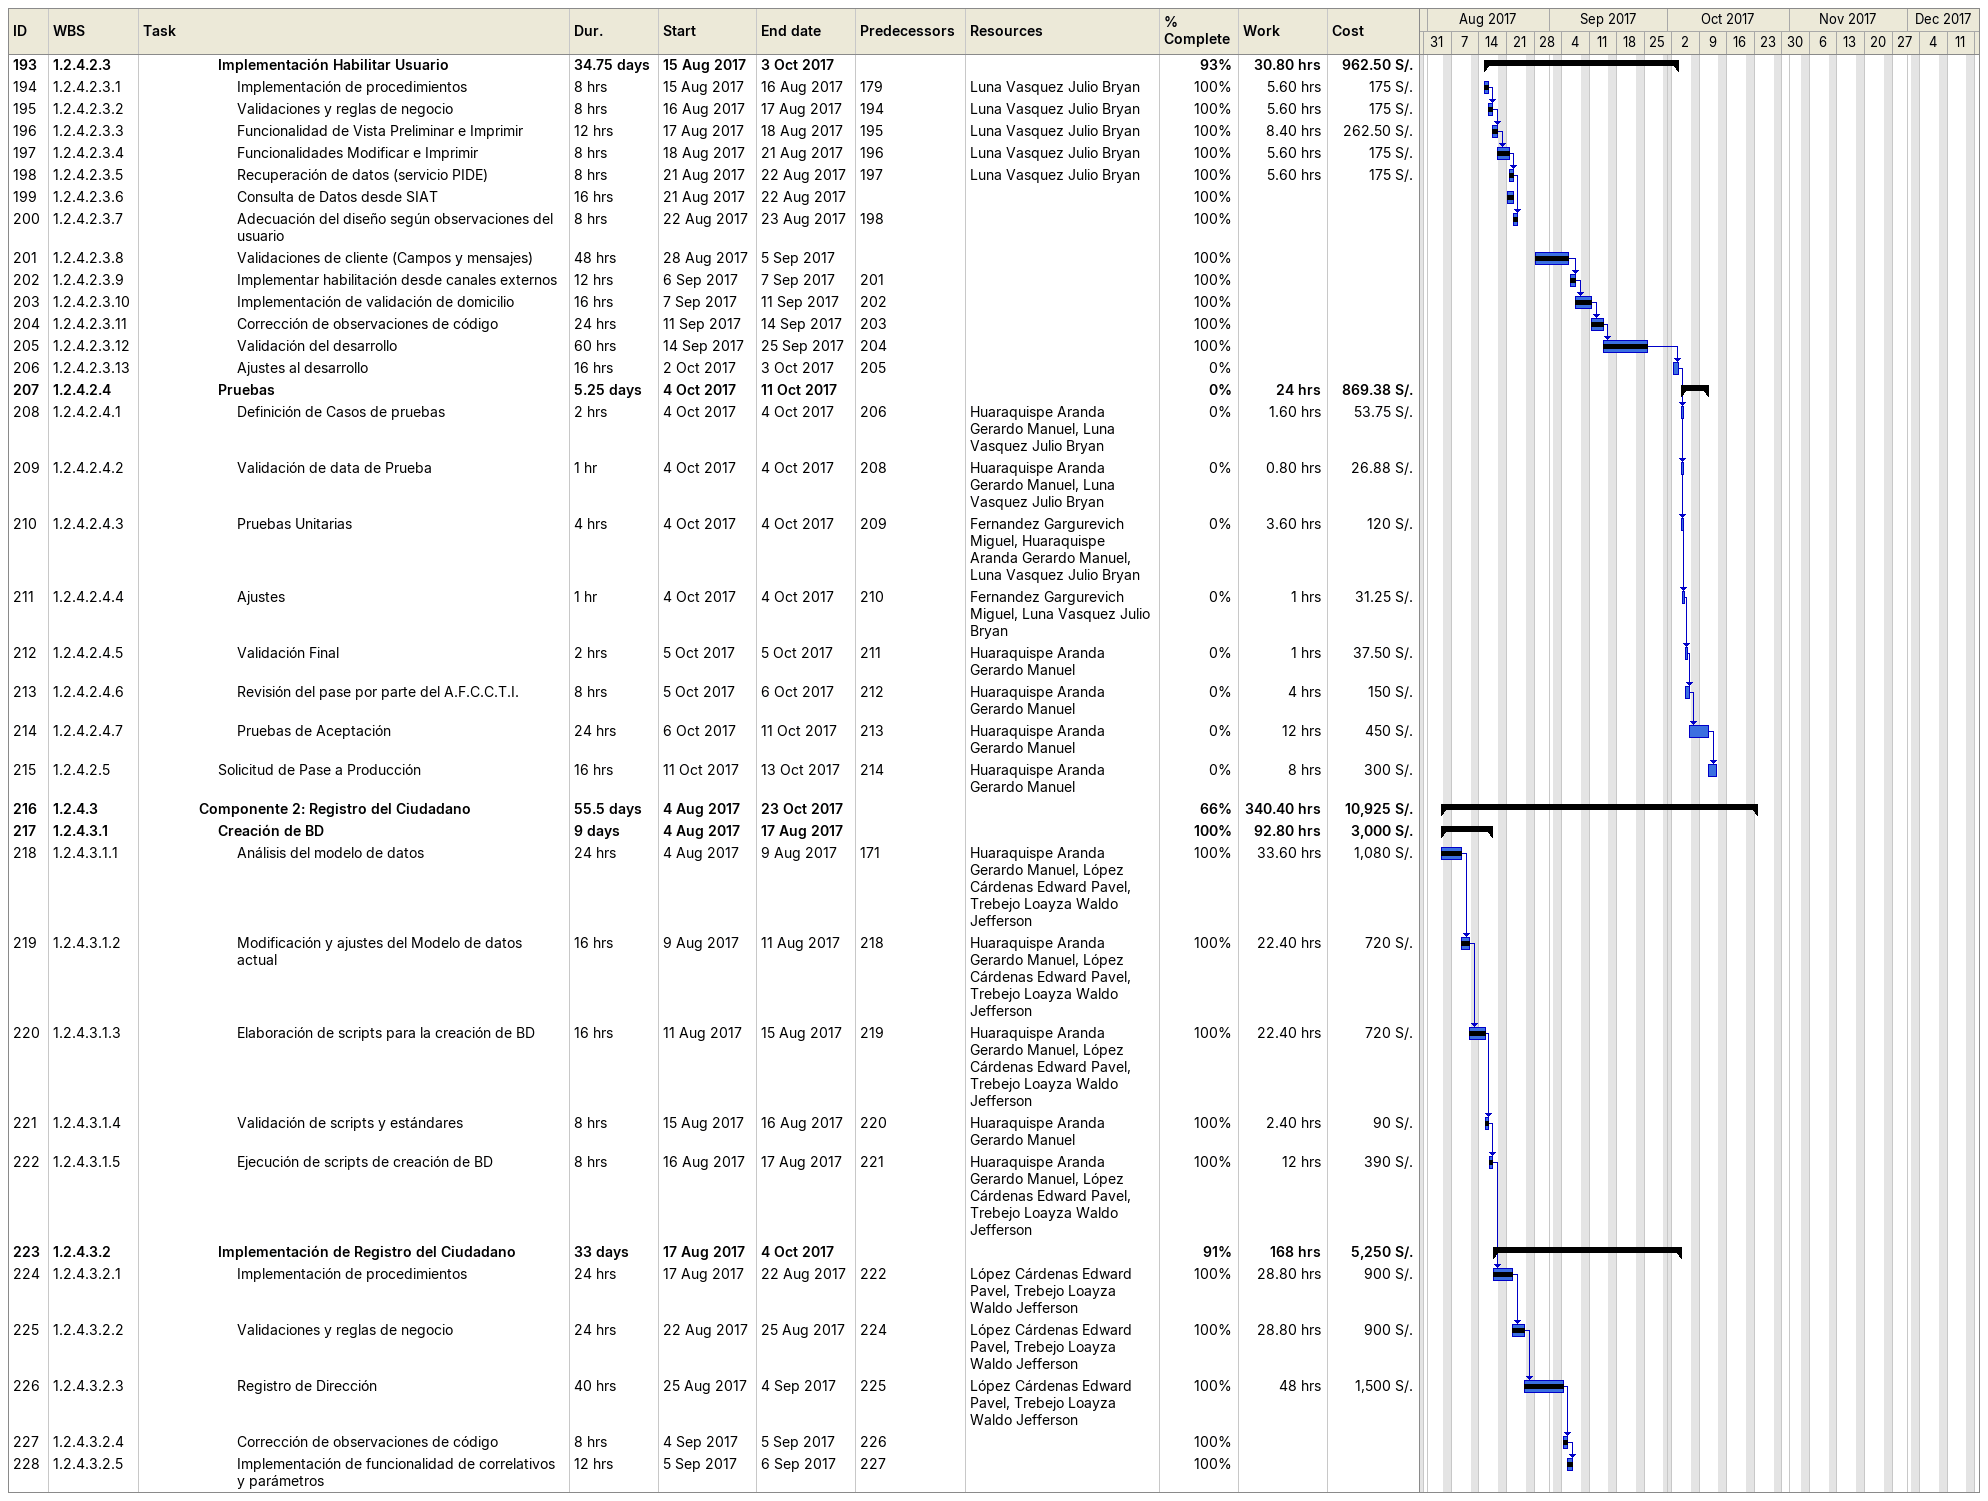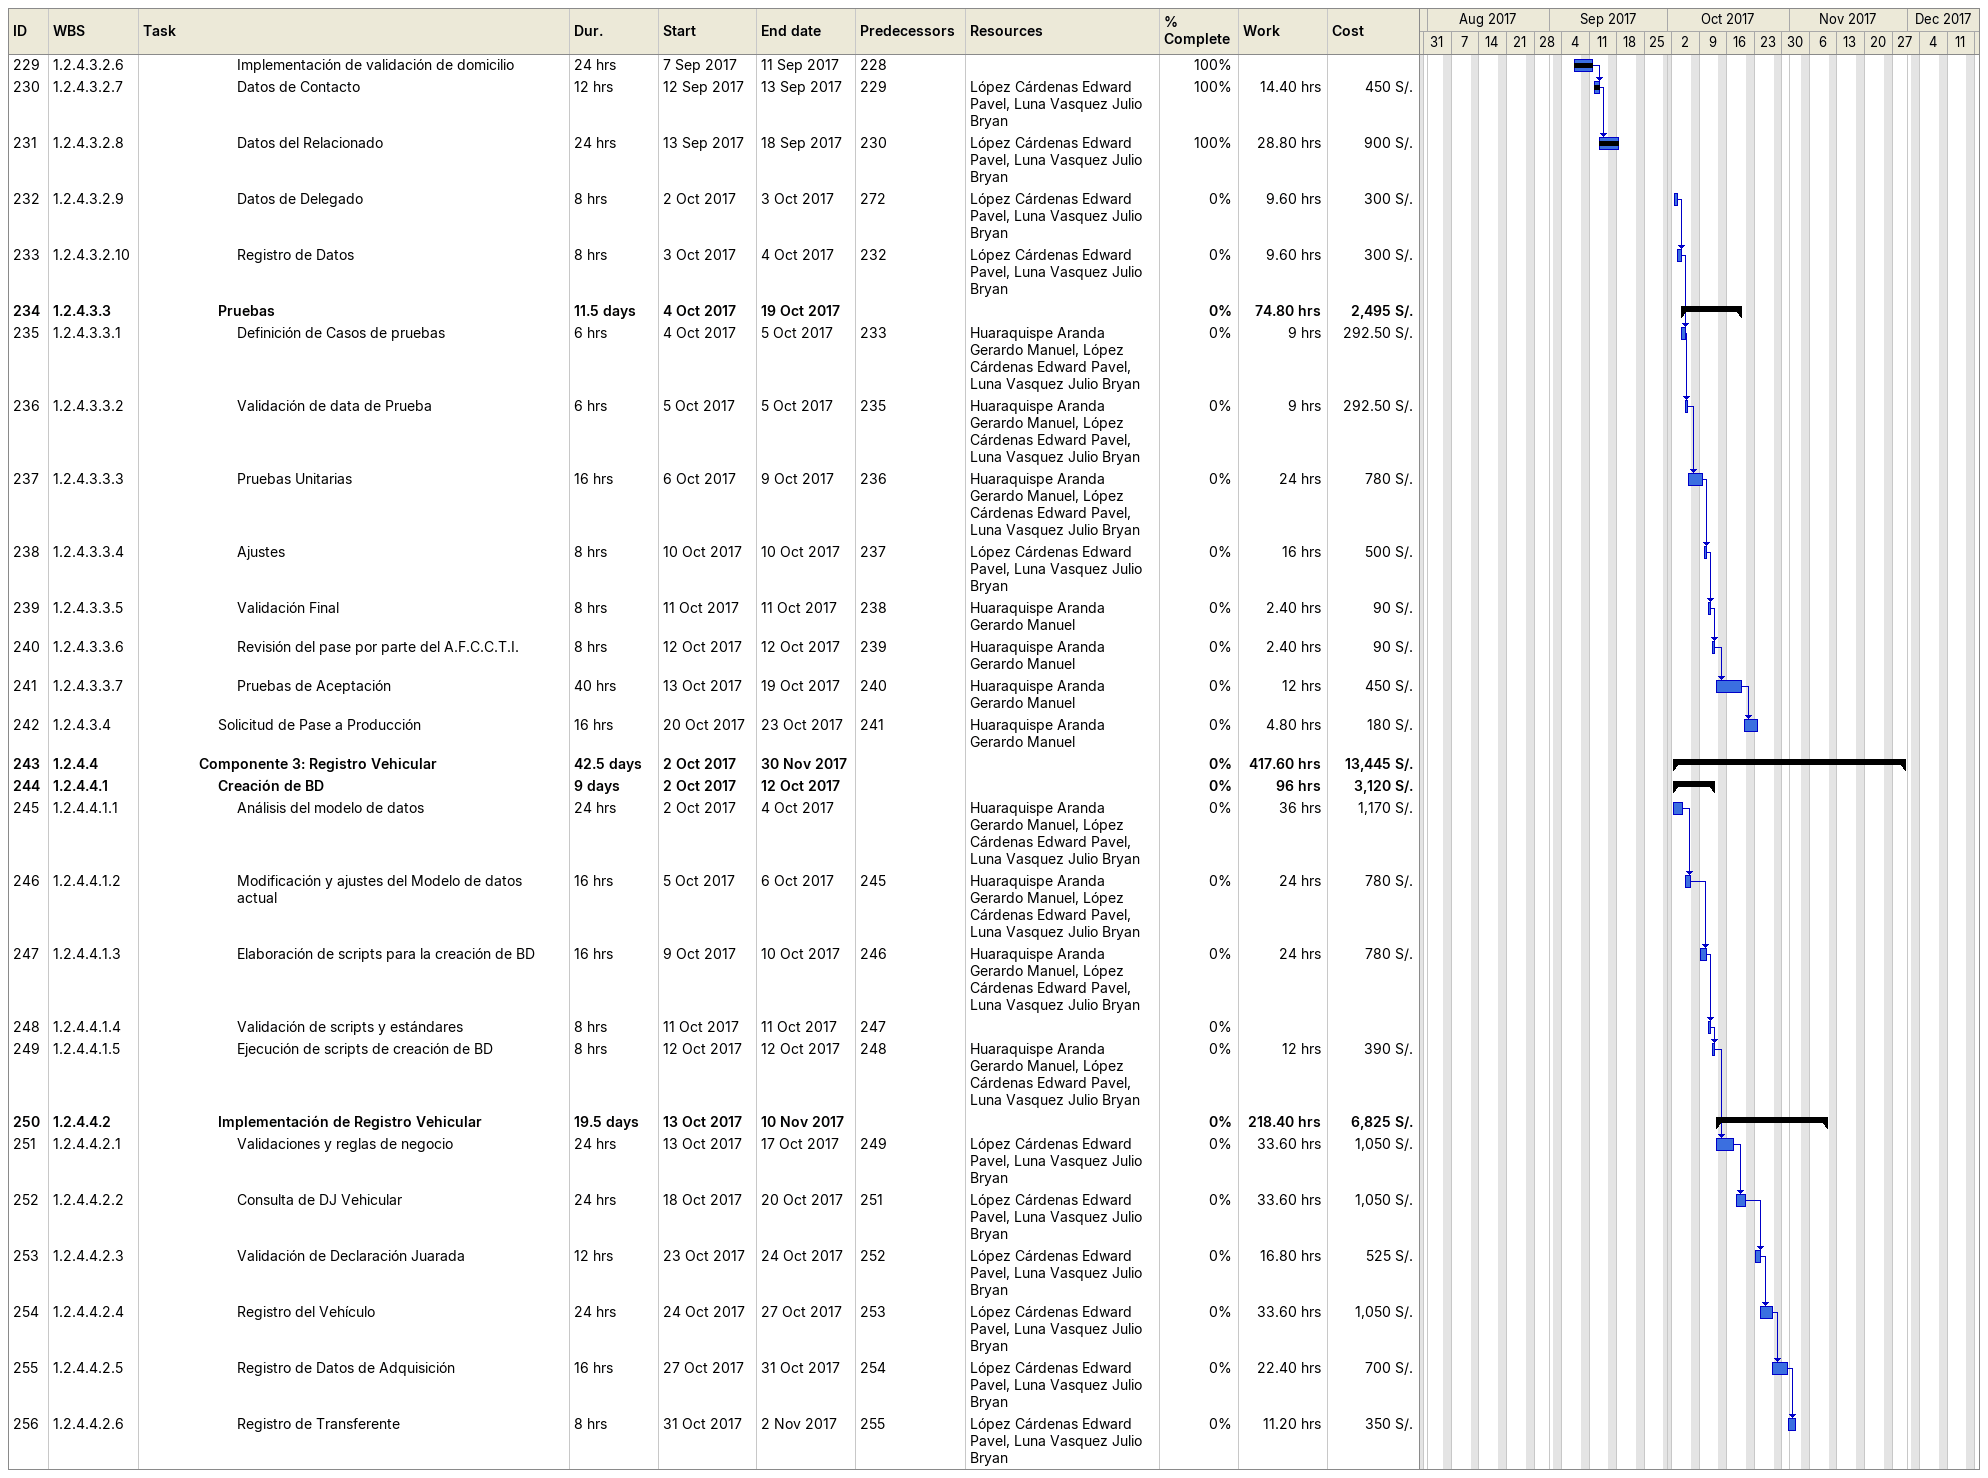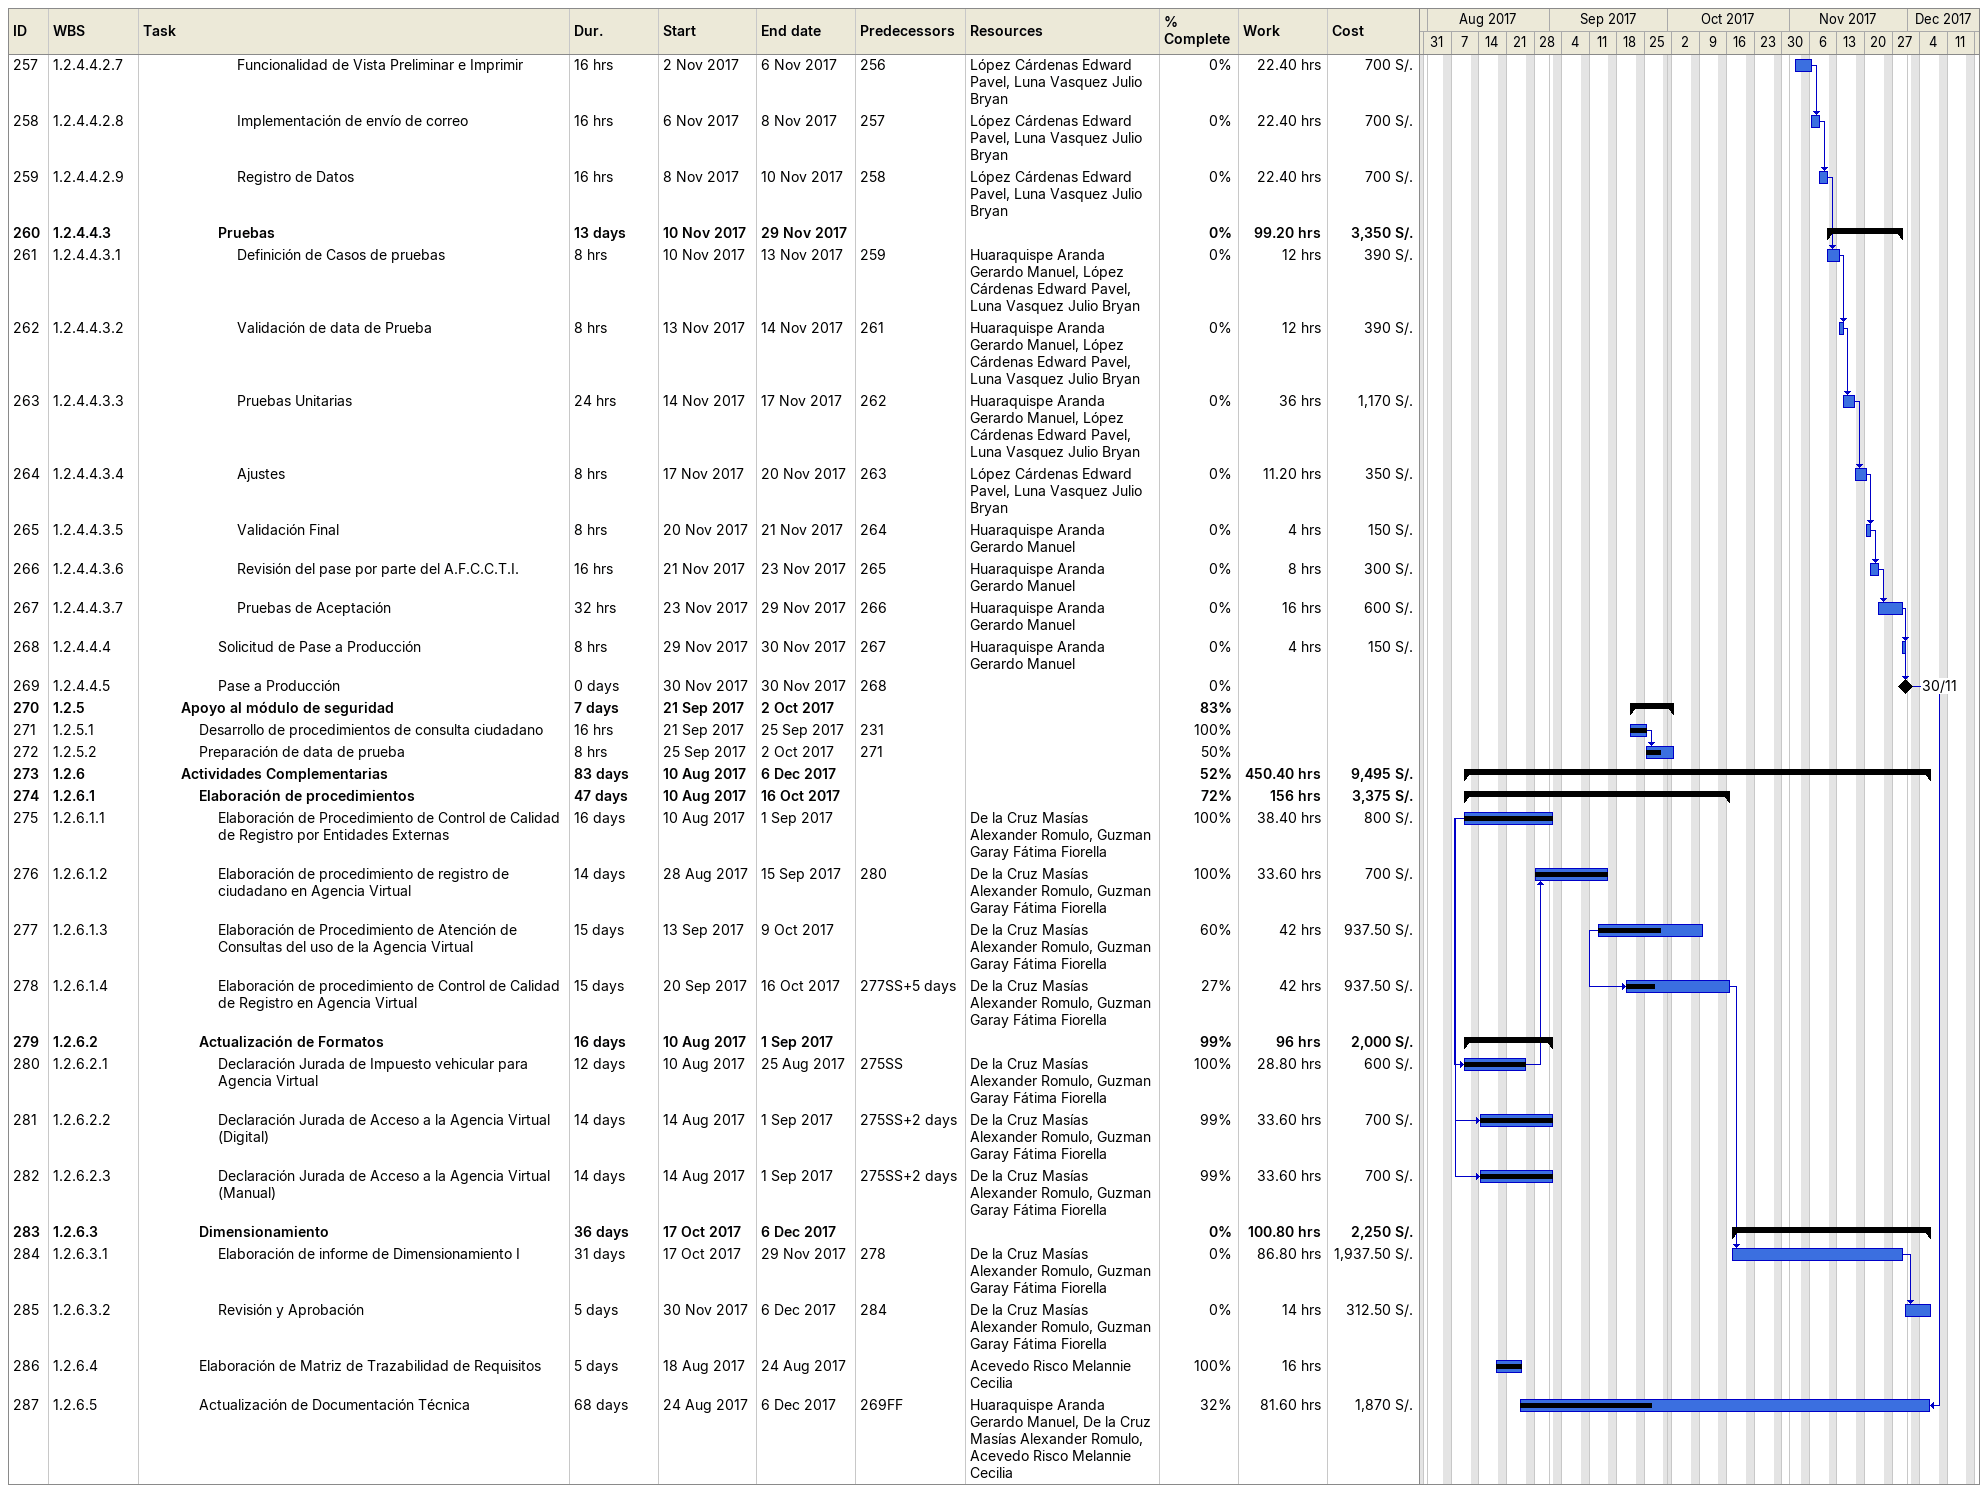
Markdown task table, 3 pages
| ID | WBS | Task | Duration | Start | Finish | Predecessors | Resources | % complete | Work (h) | Cost (S/.) |
|---|---|---|---|---|---|---|---|---|---|---|
| 193 | 1.2.4.2.3 | **Implementación Habilitar Usuario** | 34.75d | 2017-08-15 | 2017-10-03 |  |  | 93 | 30.80 | 962.50 |
| 194 | 1.2.4.2.3.1 | Implementación de procedimientos | 8h | 2017-08-15 | 2017-08-16 | 179 | Luna Vasquez Julio Bryan | 100 | 5.60 | 175 |
| 195 | 1.2.4.2.3.2 | Validaciones y reglas de negocio | 8h | 2017-08-16 | 2017-08-17 | 194 | Luna Vasquez Julio Bryan | 100 | 5.60 | 175 |
| 196 | 1.2.4.2.3.3 | Funcionalidad de Vista Preliminar e Imprimir | 12h | 2017-08-17 | 2017-08-18 | 195 | Luna Vasquez Julio Bryan | 100 | 8.40 | 262.50 |
| 197 | 1.2.4.2.3.4 | Funcionalidades Modificar e Imprimir | 8h | 2017-08-18 | 2017-08-21 | 196 | Luna Vasquez Julio Bryan | 100 | 5.60 | 175 |
| 198 | 1.2.4.2.3.5 | Recuperación de datos (servicio PIDE) | 8h | 2017-08-21 | 2017-08-22 | 197 | Luna Vasquez Julio Bryan | 100 | 5.60 | 175 |
| 199 | 1.2.4.2.3.6 | Consulta de Datos desde SIAT | 16h | 2017-08-21 | 2017-08-22 |  |  | 100 |  |  |
| 200 | 1.2.4.2.3.7 | Adecuación del diseño según observaciones del usuario | 8h | 2017-08-22 | 2017-08-23 | 198 |  | 100 |  |  |
| 201 | 1.2.4.2.3.8 | Validaciones de cliente (Campos y mensajes) | 48h | 2017-08-28 | 2017-09-05 |  |  | 100 |  |  |
| 202 | 1.2.4.2.3.9 | Implementar habilitación desde canales externos | 12h | 2017-09-06 | 2017-09-07 | 201 |  | 100 |  |  |
| 203 | 1.2.4.2.3.10 | Implementación de validación de domicilio | 16h | 2017-09-07 | 2017-09-11 | 202 |  | 100 |  |  |
| 204 | 1.2.4.2.3.11 | Corrección de observaciones de código | 24h | 2017-09-11 | 2017-09-14 | 203 |  | 100 |  |  |
| 205 | 1.2.4.2.3.12 | Validación del desarrollo | 60h | 2017-09-14 | 2017-09-25 | 204 |  | 100 |  |  |
| 206 | 1.2.4.2.3.13 | Ajustes al desarrollo | 16h | 2017-10-02 | 2017-10-03 | 205 |  | 0 |  |  |
| 207 | 1.2.4.2.4 | **Pruebas** | 5.25d | 2017-10-04 | 2017-10-11 |  |  | 0 | 24 | 869.38 |
| 208 | 1.2.4.2.4.1 | Definición de Casos de pruebas | 2h | 2017-10-04 | 2017-10-04 | 206 | Huaraquispe Aranda Gerardo Manuel, Luna Vasquez Julio Bryan | 0 | 1.60 | 53.75 |
| 209 | 1.2.4.2.4.2 | Validación de data de Prueba | 1h | 2017-10-04 | 2017-10-04 | 208 | Huaraquispe Aranda Gerardo Manuel, Luna Vasquez Julio Bryan | 0 | 0.80 | 26.88 |
| 210 | 1.2.4.2.4.3 | Pruebas Unitarias | 4h | 2017-10-04 | 2017-10-04 | 209 | Fernandez Gargurevich Miguel, Huaraquispe Aranda Gerardo Manuel, Luna Vasquez Julio Bryan | 0 | 3.60 | 120 |
| 211 | 1.2.4.2.4.4 | Ajustes | 1h | 2017-10-04 | 2017-10-04 | 210 | Fernandez Gargurevich Miguel, Luna Vasquez Julio Bryan | 0 | 1 | 31.25 |
| 212 | 1.2.4.2.4.5 | Validación Final | 2h | 2017-10-05 | 2017-10-05 | 211 | Huaraquispe Aranda Gerardo Manuel | 0 | 1 | 37.50 |
| 213 | 1.2.4.2.4.6 | Revisión del pase por parte del A.F.C.C.T.I. | 8h | 2017-10-05 | 2017-10-06 | 212 | Huaraquispe Aranda Gerardo Manuel | 0 | 4 | 150 |
| 214 | 1.2.4.2.4.7 | Pruebas de Aceptación | 24h | 2017-10-06 | 2017-10-11 | 213 | Huaraquispe Aranda Gerardo Manuel | 0 | 12 | 450 |
| 215 | 1.2.4.2.5 | Solicitud de Pase a Producción | 16h | 2017-10-11 | 2017-10-13 | 214 | Huaraquispe Aranda Gerardo Manuel | 0 | 8 | 300 |
| 216 | 1.2.4.3 | **Componente 2: Registro del Ciudadano** | 55.5d | 2017-08-04 | 2017-10-23 |  |  | 66 | 340.40 | 10925 |
| 217 | 1.2.4.3.1 | **Creación de BD** | 9d | 2017-08-04 | 2017-08-17 |  |  | 100 | 92.80 | 3000 |
| 218 | 1.2.4.3.1.1 | Análisis del modelo de datos | 24h | 2017-08-04 | 2017-08-09 | 171 | Huaraquispe Aranda Gerardo Manuel, López Cárdenas Edward Pavel, Trebejo Loayza Waldo Jefferson | 100 | 33.60 | 1080 |
| 219 | 1.2.4.3.1.2 | Modificación y ajustes del Modelo de datos actual | 16h | 2017-08-09 | 2017-08-11 | 218 | Huaraquispe Aranda Gerardo Manuel, López Cárdenas Edward Pavel, Trebejo Loayza Waldo Jefferson | 100 | 22.40 | 720 |
| 220 | 1.2.4.3.1.3 | Elaboración de scripts para la creación de BD | 16h | 2017-08-11 | 2017-08-15 | 219 | Huaraquispe Aranda Gerardo Manuel, López Cárdenas Edward Pavel, Trebejo Loayza Waldo Jefferson | 100 | 22.40 | 720 |
| 221 | 1.2.4.3.1.4 | Validación de scripts y estándares | 8h | 2017-08-15 | 2017-08-16 | 220 | Huaraquispe Aranda Gerardo Manuel | 100 | 2.40 | 90 |
| 222 | 1.2.4.3.1.5 | Ejecución de scripts de creación de BD | 8h | 2017-08-16 | 2017-08-17 | 221 | Huaraquispe Aranda Gerardo Manuel, López Cárdenas Edward Pavel, Trebejo Loayza Waldo Jefferson | 100 | 12 | 390 |
| 223 | 1.2.4.3.2 | **Implementación de Registro del Ciudadano** | 33d | 2017-08-17 | 2017-10-04 |  |  | 91 | 168 | 5250 |
| 224 | 1.2.4.3.2.1 | Implementación de procedimientos | 24h | 2017-08-17 | 2017-08-22 | 222 | López Cárdenas Edward Pavel, Trebejo Loayza Waldo Jefferson | 100 | 28.80 | 900 |
| 225 | 1.2.4.3.2.2 | Validaciones y reglas de negocio | 24h | 2017-08-22 | 2017-08-25 | 224 | López Cárdenas Edward Pavel, Trebejo Loayza Waldo Jefferson | 100 | 28.80 | 900 |
| 226 | 1.2.4.3.2.3 | Registro de Dirección | 40h | 2017-08-25 | 2017-09-04 | 225 | López Cárdenas Edward Pavel, Trebejo Loayza Waldo Jefferson | 100 | 48 | 1500 |
| 227 | 1.2.4.3.2.4 | Corrección de observaciones de código | 8h | 2017-09-04 | 2017-09-05 | 226 |  | 100 |  |  |
| 228 | 1.2.4.3.2.5 | Implementación de funcionalidad de correlativos y parámetros | 12h | 2017-09-05 | 2017-09-06 | 227 |  | 100 |  |  |
| 229 | 1.2.4.3.2.6 | Implementación de validación de domicilio | 24h | 2017-09-07 | 2017-09-11 | 228 |  | 100 |  |  |
| 230 | 1.2.4.3.2.7 | Datos de Contacto | 12h | 2017-09-12 | 2017-09-13 | 229 | López Cárdenas Edward Pavel, Luna Vasquez Julio Bryan | 100 | 14.40 | 450 |
| 231 | 1.2.4.3.2.8 | Datos del Relacionado | 24h | 2017-09-13 | 2017-09-18 | 230 | López Cárdenas Edward Pavel, Luna Vasquez Julio Bryan | 100 | 28.80 | 900 |
| 232 | 1.2.4.3.2.9 | Datos de Delegado | 8h | 2017-10-02 | 2017-10-03 | 272 | López Cárdenas Edward Pavel, Luna Vasquez Julio Bryan | 0 | 9.60 | 300 |
| 233 | 1.2.4.3.2.10 | Registro de Datos | 8h | 2017-10-03 | 2017-10-04 | 232 | López Cárdenas Edward Pavel, Luna Vasquez Julio Bryan | 0 | 9.60 | 300 |
| 234 | 1.2.4.3.3 | **Pruebas** | 11.5d | 2017-10-04 | 2017-10-19 |  |  | 0 | 74.80 | 2495 |
| 235 | 1.2.4.3.3.1 | Definición de Casos de pruebas | 6h | 2017-10-04 | 2017-10-05 | 233 | Huaraquispe Aranda Gerardo Manuel, López Cárdenas Edward Pavel, Luna Vasquez Julio Bryan | 0 | 9 | 292.50 |
| 236 | 1.2.4.3.3.2 | Validación de data de Prueba | 6h | 2017-10-05 | 2017-10-05 | 235 | Huaraquispe Aranda Gerardo Manuel, López Cárdenas Edward Pavel, Luna Vasquez Julio Bryan | 0 | 9 | 292.50 |
| 237 | 1.2.4.3.3.3 | Pruebas Unitarias | 16h | 2017-10-06 | 2017-10-09 | 236 | Huaraquispe Aranda Gerardo Manuel, López Cárdenas Edward Pavel, Luna Vasquez Julio Bryan | 0 | 24 | 780 |
| 238 | 1.2.4.3.3.4 | Ajustes | 8h | 2017-10-10 | 2017-10-10 | 237 | López Cárdenas Edward Pavel, Luna Vasquez Julio Bryan | 0 | 16 | 500 |
| 239 | 1.2.4.3.3.5 | Validación Final | 8h | 2017-10-11 | 2017-10-11 | 238 | Huaraquispe Aranda Gerardo Manuel | 0 | 2.40 | 90 |
| 240 | 1.2.4.3.3.6 | Revisión del pase por parte del A.F.C.C.T.I. | 8h | 2017-10-12 | 2017-10-12 | 239 | Huaraquispe Aranda Gerardo Manuel | 0 | 2.40 | 90 |
| 241 | 1.2.4.3.3.7 | Pruebas de Aceptación | 40h | 2017-10-13 | 2017-10-19 | 240 | Huaraquispe Aranda Gerardo Manuel | 0 | 12 | 450 |
| 242 | 1.2.4.3.4 | Solicitud de Pase a Producción | 16h | 2017-10-20 | 2017-10-23 | 241 | Huaraquispe Aranda Gerardo Manuel | 0 | 4.80 | 180 |
| 243 | 1.2.4.4 | **Componente 3: Registro Vehicular** | 42.5d | 2017-10-02 | 2017-11-30 |  |  | 0 | 417.60 | 13445 |
| 244 | 1.2.4.4.1 | **Creación de BD** | 9d | 2017-10-02 | 2017-10-12 |  |  | 0 | 96 | 3120 |
| 245 | 1.2.4.4.1.1 | Análisis del modelo de datos | 24h | 2017-10-02 | 2017-10-04 |  | Huaraquispe Aranda Gerardo Manuel, López Cárdenas Edward Pavel, Luna Vasquez Julio Bryan | 0 | 36 | 1170 |
| 246 | 1.2.4.4.1.2 | Modificación y ajustes del Modelo de datos actual | 16h | 2017-10-05 | 2017-10-06 | 245 | Huaraquispe Aranda Gerardo Manuel, López Cárdenas Edward Pavel, Luna Vasquez Julio Bryan | 0 | 24 | 780 |
| 247 | 1.2.4.4.1.3 | Elaboración de scripts para la creación de BD | 16h | 2017-10-09 | 2017-10-10 | 246 | Huaraquispe Aranda Gerardo Manuel, López Cárdenas Edward Pavel, Luna Vasquez Julio Bryan | 0 | 24 | 780 |
| 248 | 1.2.4.4.1.4 | Validación de scripts y estándares | 8h | 2017-10-11 | 2017-10-11 | 247 |  | 0 |  |  |
| 249 | 1.2.4.4.1.5 | Ejecución de scripts de creación de BD | 8h | 2017-10-12 | 2017-10-12 | 248 | Huaraquispe Aranda Gerardo Manuel, López Cárdenas Edward Pavel, Luna Vasquez Julio Bryan | 0 | 12 | 390 |
| 250 | 1.2.4.4.2 | **Implementación de Registro Vehicular** | 19.5d | 2017-10-13 | 2017-11-10 |  |  | 0 | 218.40 | 6825 |
| 251 | 1.2.4.4.2.1 | Validaciones y reglas de negocio | 24h | 2017-10-13 | 2017-10-17 | 249 | López Cárdenas Edward Pavel, Luna Vasquez Julio Bryan | 0 | 33.60 | 1050 |
| 252 | 1.2.4.4.2.2 | Consulta de DJ Vehicular | 24h | 2017-10-18 | 2017-10-20 | 251 | López Cárdenas Edward Pavel, Luna Vasquez Julio Bryan | 0 | 33.60 | 1050 |
| 253 | 1.2.4.4.2.3 | Validación de Declaración Juarada | 12h | 2017-10-23 | 2017-10-24 | 252 | López Cárdenas Edward Pavel, Luna Vasquez Julio Bryan | 0 | 16.80 | 525 |
| 254 | 1.2.4.4.2.4 | Registro del Vehículo | 24h | 2017-10-24 | 2017-10-27 | 253 | López Cárdenas Edward Pavel, Luna Vasquez Julio Bryan | 0 | 33.60 | 1050 |
| 255 | 1.2.4.4.2.5 | Registro de Datos de Adquisición | 16h | 2017-10-27 | 2017-10-31 | 254 | López Cárdenas Edward Pavel, Luna Vasquez Julio Bryan | 0 | 22.40 | 700 |
| 256 | 1.2.4.4.2.6 | Registro de Transferente | 8h | 2017-10-31 | 2017-11-02 | 255 | López Cárdenas Edward Pavel, Luna Vasquez Julio Bryan | 0 | 11.20 | 350 |
| 257 | 1.2.4.4.2.7 | Funcionalidad de Vista Preliminar e Imprimir | 16h | 2017-11-02 | 2017-11-06 | 256 | López Cárdenas Edward Pavel, Luna Vasquez Julio Bryan | 0 | 22.40 | 700 |
| 258 | 1.2.4.4.2.8 | Implementación de envío de correo | 16h | 2017-11-06 | 2017-11-08 | 257 | López Cárdenas Edward Pavel, Luna Vasquez Julio Bryan | 0 | 22.40 | 700 |
| 259 | 1.2.4.4.2.9 | Registro de Datos | 16h | 2017-11-08 | 2017-11-10 | 258 | López Cárdenas Edward Pavel, Luna Vasquez Julio Bryan | 0 | 22.40 | 700 |
| 260 | 1.2.4.4.3 | **Pruebas** | 13d | 2017-11-10 | 2017-11-29 |  |  | 0 | 99.20 | 3350 |
| 261 | 1.2.4.4.3.1 | Definición de Casos de pruebas | 8h | 2017-11-10 | 2017-11-13 | 259 | Huaraquispe Aranda Gerardo Manuel, López Cárdenas Edward Pavel, Luna Vasquez Julio Bryan | 0 | 12 | 390 |
| 262 | 1.2.4.4.3.2 | Validación de data de Prueba | 8h | 2017-11-13 | 2017-11-14 | 261 | Huaraquispe Aranda Gerardo Manuel, López Cárdenas Edward Pavel, Luna Vasquez Julio Bryan | 0 | 12 | 390 |
| 263 | 1.2.4.4.3.3 | Pruebas Unitarias | 24h | 2017-11-14 | 2017-11-17 | 262 | Huaraquispe Aranda Gerardo Manuel, López Cárdenas Edward Pavel, Luna Vasquez Julio Bryan | 0 | 36 | 1170 |
| 264 | 1.2.4.4.3.4 | Ajustes | 8h | 2017-11-17 | 2017-11-20 | 263 | López Cárdenas Edward Pavel, Luna Vasquez Julio Bryan | 0 | 11.20 | 350 |
| 265 | 1.2.4.4.3.5 | Validación Final | 8h | 2017-11-20 | 2017-11-21 | 264 | Huaraquispe Aranda Gerardo Manuel | 0 | 4 | 150 |
| 266 | 1.2.4.4.3.6 | Revisión del pase por parte del A.F.C.C.T.I. | 16h | 2017-11-21 | 2017-11-23 | 265 | Huaraquispe Aranda Gerardo Manuel | 0 | 8 | 300 |
| 267 | 1.2.4.4.3.7 | Pruebas de Aceptación | 32h | 2017-11-23 | 2017-11-29 | 266 | Huaraquispe Aranda Gerardo Manuel | 0 | 16 | 600 |
| 268 | 1.2.4.4.4 | Solicitud de Pase a Producción | 8h | 2017-11-29 | 2017-11-30 | 267 | Huaraquispe Aranda Gerardo Manuel | 0 | 4 | 150 |
| 269 | 1.2.4.4.5 | Pase a Producción | 0d | 2017-11-30 | 2017-11-30 | 268 |  | 0 |  |  |
| 270 | 1.2.5 | **Apoyo al módulo de seguridad** | 7d | 2017-09-21 | 2017-10-02 |  |  | 83 |  |  |
| 271 | 1.2.5.1 | Desarrollo de procedimientos de consulta ciudadano | 16h | 2017-09-21 | 2017-09-25 | 231 |  | 100 |  |  |
| 272 | 1.2.5.2 | Preparación de data de prueba | 8h | 2017-09-25 | 2017-10-02 | 271 |  | 50 |  |  |
| 273 | 1.2.6 | **Actividades Complementarias** | 83d | 2017-08-10 | 2017-12-06 |  |  | 52 | 450.40 | 9495 |
| 274 | 1.2.6.1 | **Elaboración de procedimientos** | 47d | 2017-08-10 | 2017-10-16 |  |  | 72 | 156 | 3375 |
| 275 | 1.2.6.1.1 | Elaboración de Procedimiento de Control de Calidad de Registro por Entidades Externas | 16d | 2017-08-10 | 2017-09-01 |  | De la Cruz Masías Alexander Romulo, Guzman Garay Fátima Fiorella | 100 | 38.40 | 800 |
| 276 | 1.2.6.1.2 | Elaboración de procedimiento de registro de ciudadano en Agencia Virtual | 14d | 2017-08-28 | 2017-09-15 | 280 | De la Cruz Masías Alexander Romulo, Guzman Garay Fátima Fiorella | 100 | 33.60 | 700 |
| 277 | 1.2.6.1.3 | Elaboración de Procedimiento de Atención de Consultas del uso de la Agencia Virtual | 15d | 2017-09-13 | 2017-10-09 |  | De la Cruz Masías Alexander Romulo, Guzman Garay Fátima Fiorella | 60 | 42 | 937.50 |
| 278 | 1.2.6.1.4 | Elaboración de procedimiento de Control de Calidad de Registro en Agencia Virtual | 15d | 2017-09-20 | 2017-10-16 | 277SS+5d | De la Cruz Masías Alexander Romulo, Guzman Garay Fátima Fiorella | 27 | 42 | 937.50 |
| 279 | 1.2.6.2 | **Actualización de Formatos** | 16d | 2017-08-10 | 2017-09-01 |  |  | 99 | 96 | 2000 |
| 280 | 1.2.6.2.1 | Declaración Jurada de Impuesto vehicular para Agencia Virtual | 12d | 2017-08-10 | 2017-08-25 | 275SS | De la Cruz Masías Alexander Romulo, Guzman Garay Fátima Fiorella | 100 | 28.80 | 600 |
| 281 | 1.2.6.2.2 | Declaración Jurada de Acceso a la Agencia Virtual (Digital) | 14d | 2017-08-14 | 2017-09-01 | 275SS+2d | De la Cruz Masías Alexander Romulo, Guzman Garay Fátima Fiorella | 99 | 33.60 | 700 |
| 282 | 1.2.6.2.3 | Declaración Jurada de Acceso a la Agencia Virtual (Manual) | 14d | 2017-08-14 | 2017-09-01 | 275SS+2d | De la Cruz Masías Alexander Romulo, Guzman Garay Fátima Fiorella | 99 | 33.60 | 700 |
| 283 | 1.2.6.3 | **Dimensionamiento** | 36d | 2017-10-17 | 2017-12-06 |  |  | 0 | 100.80 | 2250 |
| 284 | 1.2.6.3.1 | Elaboración de informe de Dimensionamiento I | 31d | 2017-10-17 | 2017-11-29 | 278 | De la Cruz Masías Alexander Romulo, Guzman Garay Fátima Fiorella | 0 | 86.80 | 1937.50 |
| 285 | 1.2.6.3.2 | Revisión y Aprobación | 5d | 2017-11-30 | 2017-12-06 | 284 | De la Cruz Masías Alexander Romulo, Guzman Garay Fátima Fiorella | 0 | 14 | 312.50 |
| 286 | 1.2.6.4 | Elaboración de Matriz de Trazabilidad de Requisitos | 5d | 2017-08-18 | 2017-08-24 |  | Acevedo Risco Melannie Cecilia | 100 | 16 |  |
| 287 | 1.2.6.5 | Actualización de Documentación Técnica | 68d | 2017-08-24 | 2017-12-06 | 269FF | Huaraquispe Aranda Gerardo Manuel, De la Cruz Masías Alexander Romulo, Acevedo Risco Melannie Cecilia | 32 | 81.60 | 1870 |
